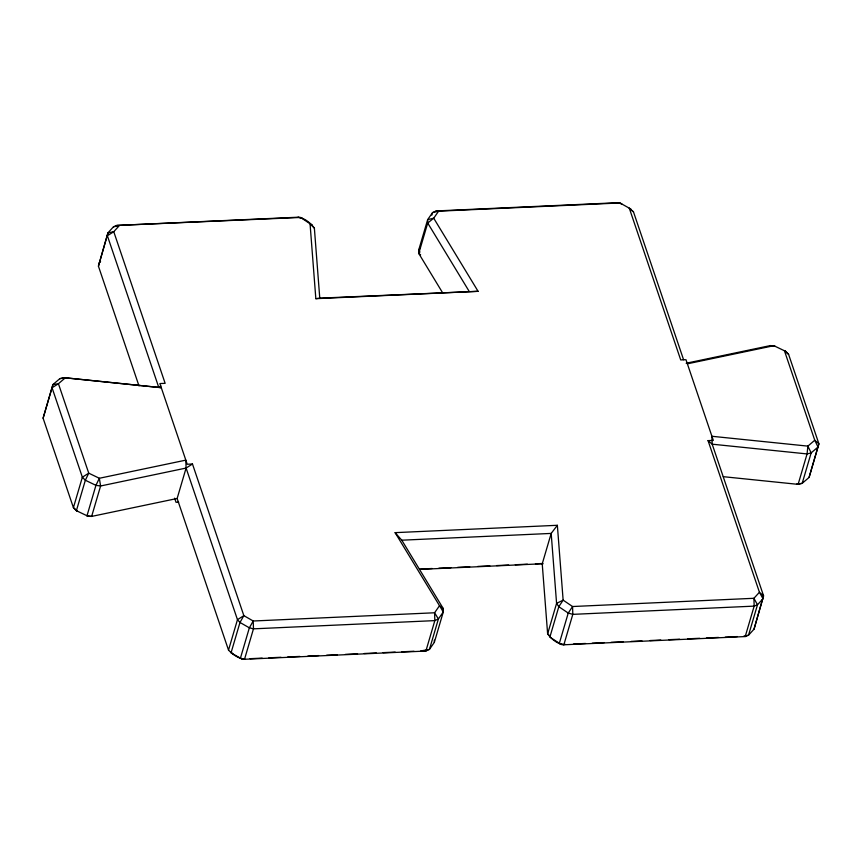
<?xml version="1.0" encoding="UTF-8"?>
<svg xmlns="http://www.w3.org/2000/svg" width="862" height="862" viewBox="0 0 862 862"><rect width="100%" height="100%" fill="white"/><g stroke="black" fill="none" stroke-linecap="round" stroke-linejoin="round"><path stroke-width="1.29" d="M139.008 385.95L98.43 266.186L107.965 232.837L113.472 226.792L116.79 225.435L298.144 217.213C304.598 218.075 310.74 222.946 314.371 228.171L319.77 298.155L315.837 298.672L310.061 223.818L300.633 217.439L116.79 225.435M177.141 498.484L91.641 516.413L88.15 516.306L76.395 510.681L73.41 507.643L43.1 418.199L52.927 384.56L59.801 378.677L63.885 377.642L161.269 387.684L65.307 377.836L58.433 383.719L88.743 473.173L99.345 478.27L185.826 460.136L186.095 468.055L177.141 498.484L228.516 650.11C232.643 654.484 238.418 658.557 244.517 659.279L425.882 651.047L429.448 649.388L434.34 642.362L443.294 611.934L395.108 532.651L557.358 525.292L551.184 533.416L542.23 563.845L547.629 633.829C551.26 639.054 557.402 643.925 563.856 644.787L745.21 636.565L748.528 635.208L754.034 629.163L763.57 595.814L712.195 444.189L711.926 436.28L807.888 446.128L814.762 440.234L784.452 350.791L785.605 351.319L788.59 354.357L818.9 443.801L809.073 477.44L802.199 483.323L798.115 484.358L723.283 476.675M809.073 477.44L818.9 443.801L814.762 440.234L818.027 447.012L811.153 452.895L807.069 453.929L712.195 444.189L708.058 440.622L713.316 440.385L685.98 359.713L680.721 359.95L629.346 208.324L633.484 211.89L683.566 359.691M43.1 418.199L52.927 384.56L58.433 383.719L52.054 387.76L82.364 477.214L85.349 480.253L95.941 485.338L100.595 485.985L186.095 468.055L192.474 464.015L243.849 615.64L253.223 621.006L434.588 612.774L439.48 605.76L443.251 608.54L443.294 611.934L438.402 618.959L429.448 649.388L420.699 650.939M98.43 266.186L107.965 232.837L113.762 231.716L119.279 225.672L113.472 226.792M86.987 515.778L95.941 485.338L99.345 478.27L100.595 485.985L91.641 516.413L86.987 515.778L88.15 516.306M228.516 650.11L237.47 619.681L186.095 468.055M431.808 215.144L432.552 212.612L436.118 210.953L617.483 202.721L621.599 203.734L617.483 202.721M442.497 611.072L443.251 608.54L401.778 540.194L395.108 532.651M745.21 636.565L754.164 606.126L753.916 598.293L759.433 592.248L708.058 440.622M754.034 629.163L763.57 595.814L759.433 592.248L762.999 598.734L757.493 604.779L754.164 606.126L572.81 614.358L568.241 613.065L558.813 606.697L556.583 603.389L551.184 533.416L401.778 540.194M420.106 248.062L418.706 250.066L418.749 253.46L442.249 292.186M99.001 263.266L100.574 261.531M160.892 386.025L158.759 387.372L107.384 235.757L113.762 231.716L165.138 383.331L159.879 383.568L187.216 464.252L192.474 464.015M686.174 363.236L770.359 345.587L775.013 346.222M687.37 363.818L773.85 345.694L785.605 351.319M743.884 636.102L748.528 635.208L757.493 604.779L753.916 598.293L572.562 606.525L563.134 600.146L557.358 525.292M59.801 378.677L65.307 377.836L63.885 377.642M543.157 563.726L419.503 569.416M319.77 298.155L478.087 291.313L433.715 218.205L438.607 211.179L619.972 202.958L630.973 209.11M315.837 298.672L478.087 291.313M178.649 502.169L176.02 502.287L174.63 498.182M420.117 569.049L432.185 568.5M438.887 568.187L450.955 567.649M457.668 567.336L469.736 566.797M477.774 566.431L489.842 565.881M496.555 565.58L508.623 565.03M515.325 564.729L527.393 564.179M535.431 563.813L542.144 563.511M250.088 658.676L262.188 658.126M268.901 657.825L280.99 657.275M287.703 656.973L299.793 656.424M307.863 656.057L318.606 655.573M326.666 655.206L337.408 654.721M345.468 654.355L357.568 653.805M364.281 653.504L376.371 652.954M383.084 652.642L395.184 652.092M401.897 651.791L413.986 651.241M565.397 644.377L561.367 644.561L549.859 637.126L558.813 606.697L563.134 600.146L556.583 603.389L547.629 633.829L549.353 635.574M573.456 644.011L585.546 643.461M592.269 643.16L604.359 642.61M611.072 642.298L623.161 641.759M631.221 641.393L641.974 640.897M650.034 640.531L660.777 640.046M668.837 639.679L679.59 639.195M687.65 638.828L699.739 638.279M706.452 637.977L718.542 637.427M725.265 637.126L737.355 636.576M436.118 210.953L438.607 211.179L432.552 212.612L427.66 219.638L418.706 250.066L419.977 252.124M423.393 650.821L425.882 651.047L434.836 620.618L434.588 612.774L438.402 618.959L434.836 620.618L253.471 628.84L249.355 627.827L239.981 622.461L237.47 619.681L243.849 615.64L239.981 622.461L231.027 652.89L242.028 659.042M770.359 345.587L773.85 346.071M298.144 217.213L302.713 218.506M312.141 224.874L310.061 223.818L314.371 228.171M420.634 254.85L418.749 253.46L427.714 223.032L427.66 219.638L433.715 218.205L427.714 223.032L469.176 291.378M629.346 208.324L633.484 211.89M784.452 350.791L788.59 354.357M231.005 652.254L232.654 653.676M434.308 640.1L434.34 642.362M807.888 446.128L807.069 453.929L798.115 484.358L796.693 484.164L802.199 483.323L811.153 452.895L807.888 446.128M82.364 477.214L73.41 507.643L77.548 511.209L76.395 510.681L85.349 480.253L88.743 473.173L82.364 477.214M249.355 627.827L240.401 658.266L244.517 659.279L253.471 628.84L253.223 621.006L249.355 627.827M568.241 613.065L559.287 643.494L563.856 644.787L572.81 614.358L572.562 606.525L568.241 613.065"/></g></svg>
